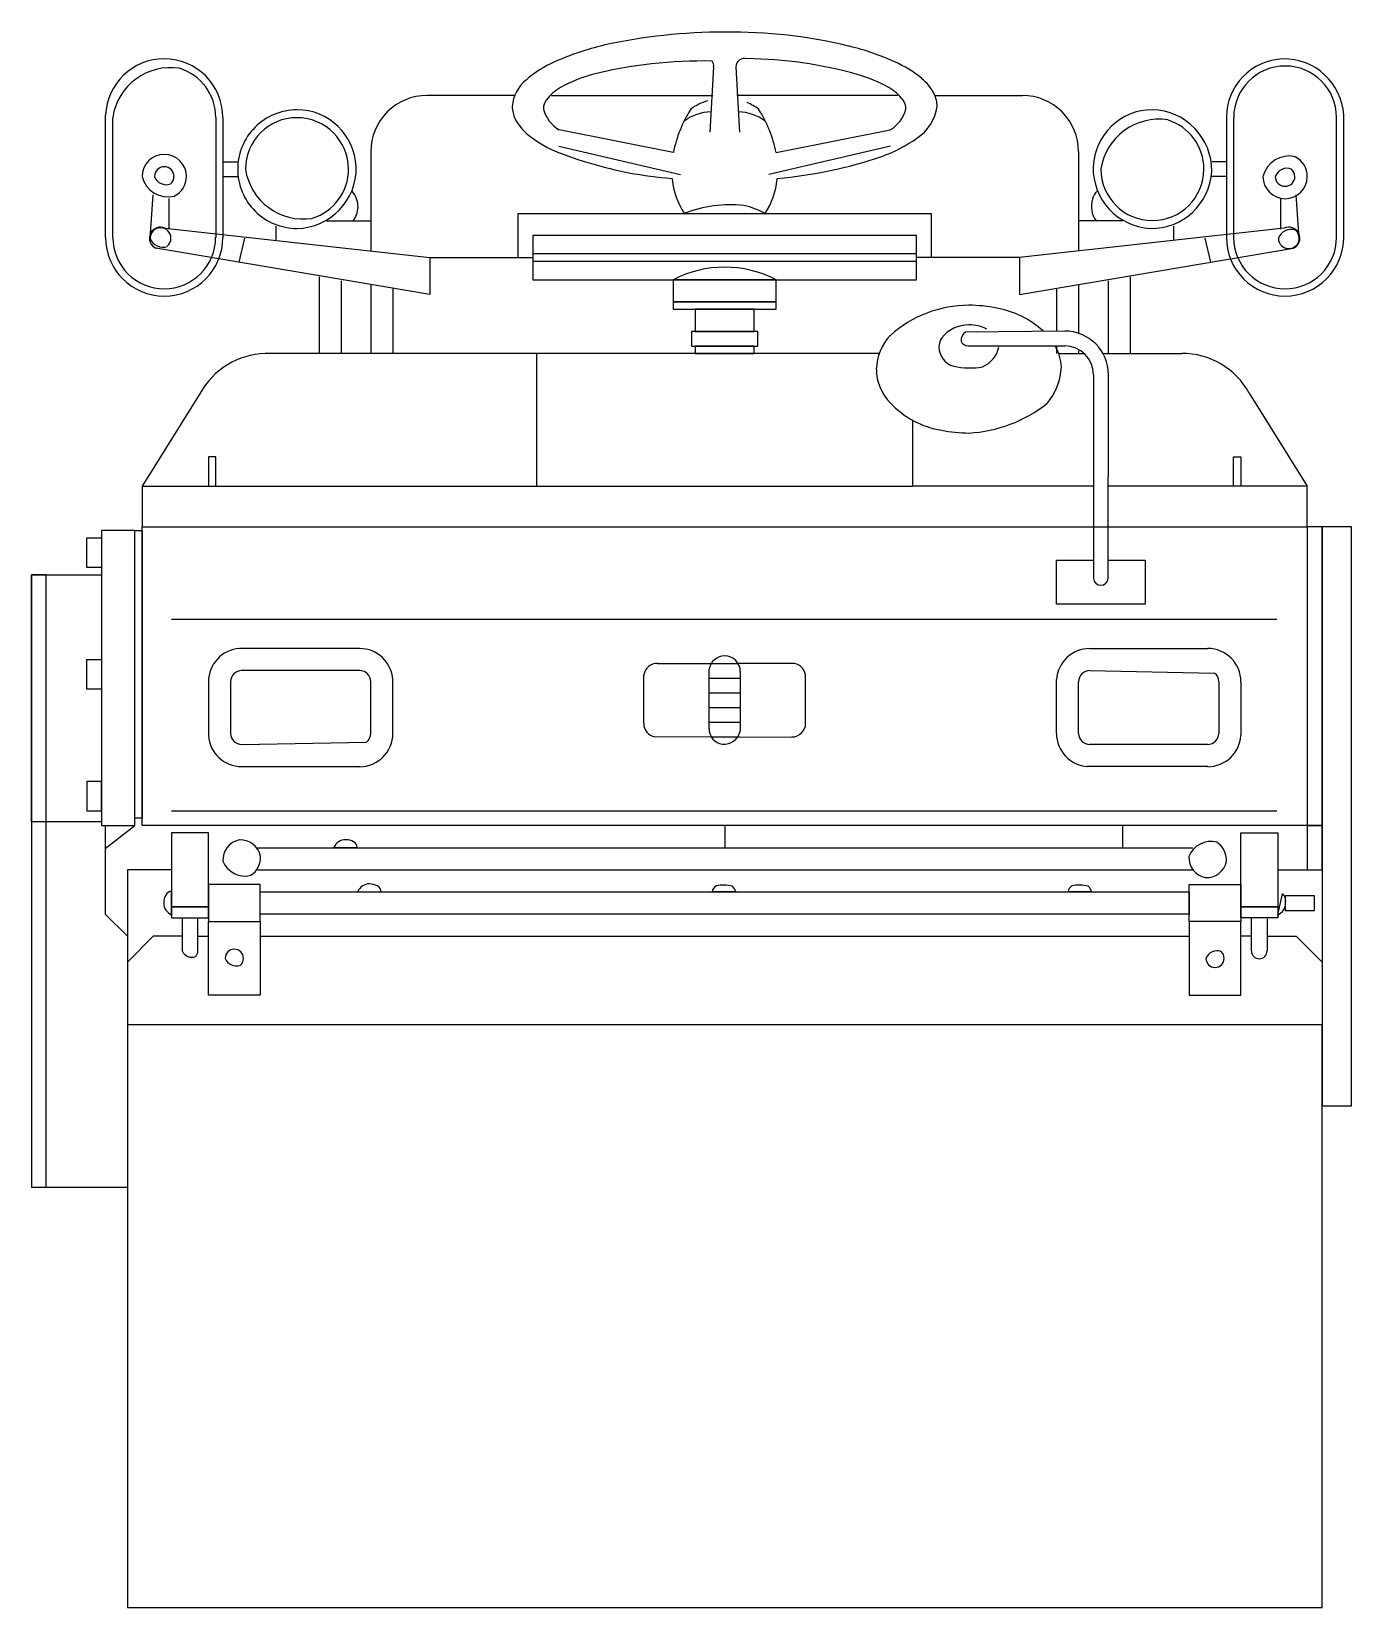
# Model space of a CAD drawing. Extents: x -121210 to 57230, y 84783 to 157800.
# Drawn here: x 39265 to 40788, y 105669 to 107487 of the extents above; entities that cross this region are included whole.
import ezdxf

# ---------------------------------------------------------------- set-up
doc = ezdxf.new("R2010")
doc.units = 0
doc.header["$MEASUREMENT"] = 0
doc.layers.get('0').update_dxf_attribs({"linetype": 'CONTINUOUS'})

# ---------------------------------------------------------------- blocks, each defined once
blk = doc.blocks.new('A$C23CD2331')
for p, q in [((787.1, 1777.3), (782.8, 1701.8)), ((812.6, 1777.3), (816.9, 1701.8)), ((557.3, 1744.1), (456.3, 1744.1)), ((599.9, 1744.3), (786, 1744.3)), ((999.8, 1744.3), (813.7, 1744.3)), ((1042.4, 1744.1), (1143.4, 1744.1)), ((85.5, 1580.5), (85.5, 1721.4)), ((93.8, 1580.5), (93.8, 1718.8)), ((212.6, 1718.8), (212.6, 1580.5)), ((220.9, 1718.8), (220.9, 1580.5)), ((1378.8, 1718.8), (1378.8, 1580.5)), ((1387.1, 1718.8), (1387.1, 1580.5)), ((1506, 1580.5), (1506, 1718.8)), ((1514.2, 1580.5), (1514.2, 1721.4)), ((740.3, 1678.4), (608.8, 1704.5)), ((859.4, 1678.4), (990.9, 1704.5)), ((391.6, 1679.5), (391.6, 1564.6)), ((608.4, 1685.8), (748.8, 1652.9)), ((740.6, 1678.3), (740.3, 1678.4)), ((991.3, 1685.8), (850.9, 1652.9)), ((859.1, 1678.3), (859.4, 1678.4)), ((1208.1, 1679.5), (1208.1, 1564.6)), ((221.2, 1667.8), (237.2, 1667.8)), ((1378.5, 1667.8), (1362.5, 1667.8)), ((221.2, 1650.7), (239.3, 1650.7)), ((739.1, 1648.5), (739.3, 1647.6)), ((860.4, 1647.6), (860.6, 1648.5)), ((1378.5, 1650.7), (1360.4, 1650.7)), ((137.3, 1584.8), (140.4, 1629.5)), ((158.5, 1625.2), (158.5, 1590.1)), ((1441.2, 1625.2), (1441.2, 1590.1)), ((1462.4, 1584.8), (1459.3, 1629.5)), ((561.6, 1557.1), (561.6, 1608.2)), ((561.6, 1608.2), (1038.1, 1608.2)), ((1038.1, 1608.2), (1038.1, 1557.1)), ((154.3, 1591.1), (459.5, 1557.1)), ((281.9, 1593.3), (281.9, 1577.4)), ((340.4, 1599.7), (391.4, 1599.7)), ((1021.1, 1582.7), (578.6, 1582.7)), ((578.6, 1582.7), (578.6, 1531.6)), ((1021.1, 1531.6), (1021.1, 1582.7)), ((1445.4, 1591.1), (1140.2, 1557.1)), ((1259.3, 1599.7), (1208.3, 1599.7)), ((1317.8, 1593.3), (1317.8, 1577.4)), ((459.5, 1514.6), (143.6, 1567.9)), ((245.7, 1579.5), (239.3, 1551.8)), ((1140.2, 1514.6), (1456.1, 1567.9)), ((1354, 1579.5), (1360.4, 1551.8)), ((459.5, 1557.1), (459.5, 1514.6)), ((459.5, 1557.1), (578.6, 1557.1)), ((1021.1, 1561.4), (578.6, 1561.4)), ((578.6, 1561.4), (578.6, 1552.9)), ((578.6, 1552.9), (1021.1, 1552.9)), ((1021.1, 1552.9), (1021.1, 1561.4)), ((1140.2, 1557.1), (1021.1, 1557.1)), ((1140.2, 1557.1), (1140.2, 1514.6)), ((331.9, 1534.8), (331.9, 1446.5)), ((357.4, 1530.5), (357.4, 1446.5)), ((578.6, 1531.6), (1021.1, 1531.6)), ((859.4, 1531.6), (740.3, 1531.6)), ((740.3, 1531.6), (740.3, 1506.1)), ((859.4, 1506.1), (859.4, 1531.6)), ((1242.3, 1530.5), (1242.3, 1446.5)), ((1267.8, 1534.8), (1267.8, 1446.5)), ((391.4, 1525.2), (391.4, 1446.5)), ((416.9, 1521), (416.9, 1446.5)), ((1182.7, 1521), (1182.7, 1472)), ((1208.3, 1525.2), (1208.3, 1469.9)), ((740.3, 1506.1), (859.4, 1506.1)), ((859.4, 1506.1), (740.3, 1506.1)), ((740.3, 1506.1), (740.3, 1497.6)), ((740.3, 1497.6), (859.4, 1497.6)), ((833.9, 1497.6), (765.8, 1497.6)), ((765.8, 1497.6), (765.8, 1472)), ((833.9, 1472), (833.9, 1497.6)), ((859.4, 1497.6), (859.4, 1506.1)), ((838.1, 1472), (761.6, 1472)), ((761.6, 1472), (761.6, 1455)), ((761.6, 1455), (838.1, 1455)), ((765.8, 1472), (833.9, 1472)), ((833.9, 1455), (765.8, 1455)), ((765.8, 1455), (765.8, 1446.5)), ((833.9, 1446.5), (833.9, 1455)), ((838.1, 1455), (838.1, 1472)), ((1192.3, 1472.5), (1077.9, 1471.3)), ((1080.7, 1455.3), (1192.3, 1455.2)), ((1182.7, 1455), (1182.7, 1446.5)), ((582.9, 1446.5), (269.8, 1446.5)), ((978.5, 1446.5), (582.9, 1446.5)), ((582.9, 1446.5), (582.9, 1293.4)), ((765.8, 1446.5), (833.9, 1446.5)), ((1185.9, 1446.5), (1214.7, 1446.5)), ((1208.3, 1449.7), (1208.3, 1446.5)), ((1237, 1446.5), (1327.4, 1446.5)), ((1225.4, 1422.1), (1225.4, 1187)), ((1242.3, 1187), (1242.7, 1422.1)), ((194.7, 1400.8), (127.6, 1293.4)), ((1405.1, 1400.8), (1472.1, 1293.4)), ((1016.8, 1293.4), (1016.8, 1369.9)), ((212.7, 1327.4), (204.2, 1327.4)), ((204.2, 1327.4), (204.2, 1293.4)), ((212.7, 1293.4), (212.7, 1327.4)), ((1387, 1327.4), (1395.5, 1327.4)), ((1387, 1293.4), (1387, 1327.4)), ((1395.5, 1327.4), (1395.5, 1293.4)), ((127.6, 1293.4), (582.9, 1293.4)), ((127.6, 1293.4), (127.6, 1246.6)), ((204.2, 1293.4), (212.7, 1293.4)), ((582.9, 1293.4), (1016.8, 1293.4)), ((1225.3, 1293.4), (1016.8, 1293.4)), ((1472.1, 1293.4), (1242.3, 1293.4)), ((1395.5, 1293.4), (1387, 1293.4)), ((1472.1, 1246.6), (1472.1, 1293.4)), ((119.1, 1242.3), (80.8, 1242.3)), ((80.8, 1242.3), (80.8, 902)), ((119.1, 1242.3), (127.6, 1242.3)), ((119.1, 910.5), (119.1, 1242.3)), ((119.1, 902), (119.1, 1242.3)), ((127.6, 1246.6), (1225.3, 1246.6)), ((127.6, 1246.6), (1472.1, 1246.6)), ((127.6, 902), (127.6, 1246.6)), ((127.6, 1242.3), (127.6, 910.5)), ((1242.3, 1246.6), (1472.1, 1246.6)), ((1472.1, 1246.6), (1472.1, 902)), ((1489.1, 1246.6), (1472.1, 1246.6)), ((1472.1, 1246.6), (1472.1, 902)), ((1489.1, 902), (1489.1, 1246.6)), ((1523.1, 1246.6), (1489.1, 1246.6)), ((1489.1, 1246.6), (1489.1, 578.6)), ((1523.1, 578.6), (1523.1, 1246.6)), ((63.8, 1233.8), (80.8, 1233.8)), ((63.8, 1199.8), (63.8, 1233.8)), ((80.8, 1233.8), (80.8, 1199.8)), ((1182.7, 1157.2), (1182.7, 1208.3)), ((1182.7, 1208.3), (1225.3, 1208.3)), ((1242.3, 1208.3), (1284.9, 1208.3)), ((1284.9, 1208.3), (1284.9, 1157.2)), ((0, 1191.3), (80.8, 1191.3)), ((0, 906.2), (0, 1191.3)), ((17, 1191.3), (0, 1191.3)), ((0, 1191.3), (0, 485)), ((17, 485), (17, 1191.3)), ((80.8, 1199.8), (63.8, 1199.8)), ((80.8, 1191.3), (80.8, 906.2)), ((1284.9, 1157.2), (1182.7, 1157.2)), ((161.7, 1140.2), (1437, 1140.2)), ((63.8, 1093.4), (80.8, 1093.4)), ((63.8, 1059.4), (63.8, 1093.4)), ((80.8, 1093.4), (80.8, 1059.4)), ((378.7, 1106.2), (240.1, 1106.1)), ((1221, 1106.2), (1357.2, 1106.2)), ((378.7, 1080.7), (242.5, 1080.7)), ((706.4, 1020), (706.7, 1076)), ((722.2, 1089), (815.8, 1089)), ((781.8, 1013.6), (782, 1082.3)), ((877.5, 1089), (815.8, 1089)), ((817.9, 1079.6), (817.7, 1010.9)), ((893.3, 1020), (893, 1076)), ((1221, 1080.7), (1365.1, 1077.9)), ((80.8, 1059.4), (63.8, 1059.4)), ((204.1, 1067.9), (204.2, 1005.9)), ((229.7, 1067.9), (229.7, 1008.3)), ((391.4, 1008.3), (391.4, 1067.9)), ((417, 1008.3), (416.9, 1070.3)), ((781.8, 1072.1), (817.9, 1072.1)), ((781.8, 1055.1), (817.9, 1055.1)), ((1182.7, 1008.3), (1182.8, 1070.3)), ((1208.3, 1008.3), (1208.3, 1067.9)), ((1370, 1067.9), (1370, 1008.3)), ((1395.5, 1067.9), (1395.5, 1005.9)), ((781.8, 1038.1), (817.9, 1038.1)), ((781.8, 1021.1), (817.9, 1021.1)), ((785, 1004.1), (719.4, 1004.5)), ((816.9, 1004.1), (785, 1004.1)), ((814.7, 1004.1), (877.5, 1004.2)), ((242.5, 995.5), (386.6, 998.3)), ((1357.2, 995.5), (1221, 995.5)), ((242.5, 970), (378.7, 970)), ((1357.2, 970), (1218.6, 970)), ((80.8, 953), (63.8, 953)), ((63.8, 953), (63.8, 919)), ((80.8, 919), (80.8, 953)), ((63.8, 919), (80.8, 919)), ((127.6, 910.5), (119.1, 910.5)), ((161.7, 919), (1437, 919)), ((80.8, 906.2), (0, 906.2)), ((80.8, 902), (119.1, 902)), ((85.1, 902), (85.1, 799.8)), ((85.1, 875.4), (119.1, 902)), ((1472.1, 902), (127.6, 902)), ((204.2, 893.4), (161.7, 893.4)), ((161.7, 893.4), (161.7, 808.4)), ((204.2, 808.4), (204.2, 893.4)), ((1259.3, 902), (799.9, 902)), ((799.9, 902), (799.9, 876.4)), ((1259.3, 876.4), (1259.3, 902)), ((1395.5, 893.4), (1438, 893.4)), ((1395.5, 808.4), (1395.5, 893.4)), ((1438, 893.4), (1438, 808.4)), ((1489.1, 902), (1472.1, 902)), ((1472.1, 902), (1472.1, 850.9)), ((1472.1, 902), (1489.1, 902)), ((1489.1, 850.9), (1489.1, 902)), ((260.6, 876.4), (1340.2, 876.4)), ((348.9, 876.7), (376, 876.7)), ((799.9, 876.4), (1259.3, 876.4)), ((161.7, 850.9), (110.6, 850.9)), ((110.6, 850.9), (110.6, 672.2)), ((260.6, 850.9), (1340.2, 850.9)), ((1438, 850.9), (1489.1, 850.9)), ((1472.1, 850.9), (1489.1, 850.9)), ((1489.1, 850.9), (1489.1, 672.2)), ((161.7, 799.1), (161.7, 826.1)), ((263.8, 833.9), (204.2, 833.9)), ((204.2, 833.9), (204.2, 791.3)), ((263.8, 791.3), (263.8, 833.9)), ((263.8, 825.4), (1335.9, 825.4)), ((263.8, 799.8), (263.8, 825.4)), ((376.5, 825.6), (403.6, 825.6)), ((812.6, 825.6), (785.5, 825.6)), ((1223.2, 825.6), (1196.1, 825.6)), ((1335.9, 833.9), (1395.5, 833.9)), ((1335.9, 791.3), (1335.9, 833.9)), ((1335.9, 825.4), (1335.9, 799.8)), ((1395.5, 833.9), (1395.5, 791.3)), ((1438, 799.1), (1443.4, 823.4)), ((1480.6, 821.1), (1446.5, 821.1)), ((1446.5, 821.1), (1446.5, 804.1)), ((1480.6, 804.1), (1480.6, 821.1)), ((161.7, 808.4), (204.2, 808.4)), ((204.2, 808.4), (161.7, 808.4)), ((161.7, 808.4), (161.7, 795.6)), ((204.2, 795.6), (204.2, 808.4)), ((1438, 808.4), (1395.5, 808.4)), ((1395.5, 808.4), (1438, 808.4)), ((1395.5, 795.6), (1395.5, 808.4)), ((1438, 808.4), (1438, 795.6)), ((1446.5, 804.1), (1480.6, 804.1)), ((85.1, 799.8), (110.6, 774.3)), ((161.7, 795.6), (204.2, 795.6)), ((173.9, 794.5), (173.9, 757.3)), ((192, 757.3), (192, 795.6)), ((204.2, 791.3), (263.8, 791.3)), ((204.2, 791.3), (263.8, 791.3)), ((204.2, 706.2), (204.2, 791.3)), ((1335.9, 799.8), (263.8, 799.8)), ((263.8, 791.3), (263.8, 706.2)), ((1395.5, 791.3), (1335.9, 791.3)), ((1395.5, 791.3), (1335.9, 791.3)), ((1335.9, 791.3), (1335.9, 706.2)), ((1438, 795.6), (1395.5, 795.6)), ((1395.5, 706.2), (1395.5, 791.3)), ((1407.7, 757.3), (1407.7, 795.6)), ((1425.8, 794.5), (1425.8, 757.3)), ((140.4, 774.3), (110.6, 744.5)), ((174.4, 774.3), (140.4, 774.3)), ((191.5, 774.3), (204.2, 774.3)), ((263.8, 774.3), (1335.9, 774.3)), ((1408.2, 774.3), (1395.5, 774.3)), ((1425.3, 774.3), (1459.3, 774.3)), ((1459.3, 774.3), (1489.1, 744.5)), ((263.8, 706.2), (204.2, 706.2)), ((1335.9, 706.2), (1395.5, 706.2)), ((1489.1, 672.2), (110.6, 672.2)), ((110.6, 672.2), (110.6, 0)), ((1489.1, 0), (1489.1, 672.2)), ((1489.1, 578.6), (1523.1, 578.6)), ((0, 485), (17, 485)), ((17, 485), (110.6, 485)), ((110.6, 0), (1489.1, 0))]:
    blk.add_line(p, q)
for centre, radius, start, end in [((729.7, 1502.6), 307.4, 103.033, 114.254), ((800.4, 1165.7), 651.7, 90.0454, 102.4092), ((808.1, 1247.6), 569.7, 76.1854, 90.8331), ((872.5, 1509.1), 300.5, 65.6697, 76.2047), ((153.2, 1718.8), 67.7, 89.9926, 177.7903), ((153.1, 1718.8), 67.7, 0.0226, 89.9808), ((656.1, 1663.8), 130.2, 113.8648, 131.0214), ((773.6, 1261.9), 522.1, 88.718, 104.0503), ((778.1, 1778.4), 9.07, 353.226, 37.142), ((822.6, 1777), 10, 73.7814, 178.2008), ((821.4, 1304.2), 482.5, 74.1911, 89.5235), ((941.4, 1659.8), 134.8, 50.6332, 65.9655), ((1446.5, 1718.8), 67.7, 92.215, 180.0127), ((1445.3, 1717.4), 69, 3.3192, 91.117), ((160.7, 1708.6), 67.7, 81.3822, 171.3404), ((153.1, 1718.8), 59.5, 0.0246, 72.6625), ((691.4, 1609.6), 164.9, 105.6596, 119.3941), ((908.3, 1609.6), 164.9, 60.6081, 74.3426), ((991.7, 1720.3), 56.1, 26.9035, 51.1066), ((1446.6, 1718.8), 59.4, 90.0267, 179.9849), ((1446.5, 1718.8), 59.4, 0.0247, 89.983), ((599, 1727.8), 44.5, 129.6701, 175.1302), ((634, 1709.9), 49.3, 118.5051, 143.3878), ((965.7, 1709.9), 49.3, 36.6193, 61.502), ((1012.8, 1731.5), 32.2, 0.178, 26.1926), ((306.3, 1659.2), 68.4, 89.9966, 179.9967), ((306.3, 1659.3), 68.4, 2.2129, 90.0107), ((456.3, 1679.5), 64.7, 90.0017, 180.0018), ((587.1, 1731.7), 32.4, 180.238, 207.1572), ((609.6, 1728.2), 18.9, 143.77, 179.4604), ((629.9, 1739.2), 40.6, 195.4381, 238.6912), ((882.6, 1650.4), 144.7, 147.4001, 168.8802), ((796.3, 1679.9), 60.2, 105.4957, 126.294), ((804.3, 1681.8), 58.2, 53.2812, 68.3854), ((717.1, 1650.4), 144.7, 11.1158, 32.5959), ((970.8, 1738.4), 39.4, 300.6401, 345.2184), ((990.1, 1728.2), 18.9, 0.5584, 36.2488), ((993, 1739.1), 52.6, 302.8453, 351.8188), ((1143.4, 1679.5), 64.7, 359.9929, 89.993), ((1293.4, 1659.3), 68.4, 89.9927, 177.7904), ((1292, 1657.9), 69.8, 358.9168, 88.875), ((306.3, 1659.2), 59.4, 90.0209, 179.9791), ((306.3, 1659.2), 59.4, 0.0209, 89.9791), ((608.5, 1743.2), 56.7, 207.6516, 231.4013), ((784.4, 1673.8), 51.4, 90.508, 127.5391), ((815.4, 1674.1), 51.1, 52.3493, 89.6037), ((1300.9, 1649.1), 67.7, 81.3827, 171.3409), ((1293.3, 1659.2), 59.5, 0.0226, 72.6606), ((660.1, 1806.3), 138.2, 230.9908, 246.095), ((922.4, 1835.9), 172.4, 289.9923, 305.0965), ((153.2, 1650.7), 25.6, 90.0299, 179.9881), ((153.2, 1650.7), 25.6, 0.0164, 89.9746), ((785, 2140.4), 494.7, 248.5525, 258.8588), ((813.6, 2171), 524.7, 275.1397, 288.6458), ((1451, 1643.5), 30.9, 76.49, 166.4483), ((1446.5, 1650.7), 25.6, 0.0486, 62.8301), ((153.2, 1650.7), 11.3, 90.0514, 180.0096), ((153.2, 1650.7), 11.3, 0.031, 89.9893), ((306.3, 1659.2), 68.4, 179.9966, 269.9967), ((313.8, 1669.4), 67.7, 188.6605, 278.6187), ((305, 1660.6), 69.8, 271.1298, 1.088), ((306.3, 1659.3), 59.5, 287.3394, 359.9774), ((785.1, 2192), 545.5, 259.8958, 265.1661), ((1294.8, 1660.5), 69.8, 178.8821, 266.6799), ((1293.4, 1659.3), 59.4, 180.0151, 269.9733), ((1292.1, 1660.6), 69.8, 268.8872, 356.6849), ((1293.3, 1659.3), 59.4, 270.017, 359.9753), ((1448.9, 1645.7), 14.5, 69.5878, 159.546), ((1446.5, 1650.7), 11.3, 0.0785, 49.052), ((157.6, 1658), 30.9, 193.5517, 283.51), ((155.5, 1655.8), 14.5, 200.4697, 290.4279), ((153.1, 1650.8), 11.3, 310.9277, 359.9011), ((153.1, 1650.8), 25.6, 297.1626, 359.9441), ((828.5, 1657), 89.8, 186.0526, 212.9717), ((774, 1656.1), 86.9, 326.5506, 354.3734), ((1446.5, 1650.7), 25.6, 180.0119, 269.9701), ((1446.5, 1650.7), 11.3, 180.0209, 269.9791), ((1446.5, 1650.7), 25.6, 270.0299, 359.9881), ((1446.5, 1650.7), 11.3, 269.8723, 0.0261), ((348.6, 1615.5), 28.2, 358.9457, 40.2054), ((806.6, 1471.4), 146.8, 83.9669, 111.338), ((1250.9, 1616.5), 28, 162.9168, 216.8997), ((1238.8, 1622), 14.9, 128.2117, 169.4714), ((349.1, 1616.4), 27.8, 322.8568, 356.9798), ((797.7, 1516.4), 103.9, 62.0214, 76.4409), ((148.9, 1579.5), 12.8, 155.1423, 245.2961), ((148.9, 1579.5), 12, 90.0114, 179.9696), ((148.9, 1579.5), 12.8, 65.2639, 155.2221), ((148.9, 1579.5), 12, 359.9828, 89.941), ((1453.2, 1574.3), 15.4, 70.2674, 160.2256), ((1450.8, 1579.5), 12.8, 24.6713, 114.8251), ((1450.8, 1579.5), 12.8, 294.7396, 24.8934), ((1450.8, 1579.5), 12, 359.9649, 50.4683), ((153.2, 1580.5), 67.7, 180, 270), ((153.2, 1580.5), 59.4, 179.9942, 269.9943), ((151.4, 1584.6), 15.4, 199.6626, 289.8164), ((153.2, 1580.5), 67.7, 269.9983, 359.9983), ((153.1, 1580.6), 59.4, 270.019, 359.9772), ((148.9, 1579.5), 12, 309.5615, 0.0648), ((1446.5, 1580.5), 67.7, 179.9949, 269.995), ((1446.5, 1580.5), 59.4, 179.9942, 269.9943), ((1450.8, 1579.5), 12, 180.0304, 269.9886), ((1446.5, 1580.5), 67.7, 269.9966, 359.9967), ((1446.5, 1580.5), 59.4, 269.9961, 359.9962), ((1450.8, 1579.5), 12, 269.9422, 0.096), ((799.8, 1416.3), 129.8, 62.6837, 117.3163), ((1081.7, 1366.5), 135.7, 90.0017, 131.9266), ((1081.8, 1349.1), 153.1, 77.887, 90.0223), ((1096, 1394.9), 105.4, 47.4705, 80.2475), ((1081.5, 1439.2), 40.3, 89.7352, 140.6748), ((1082.8, 1439.2), 40.3, 61.032, 91.5607), ((1034.4, 1426.6), 59.6, 136.7698, 178.2513), ((1067.1, 1453.9), 20, 146.9512, 179.7282), ((1082.8, 1462.5), 10.1, 119.0911, 189.6537), ((1080.6, 1463.6), 8.28, 199.4539, 270.0165), ((1135.1, 1428.3), 53.4, 2.9456, 29.8647), ((1192.3, 1422), 50.4, 0.0186, 89.9768), ((1192.3, 1422.1), 33.1, 0.0105, 89.9687), ((272.1, 1358), 88.5, 91.5223, 151.1053), ((1070.3, 1454.3), 23.2, 180.7479, 254.6252), ((1083.9, 1461.6), 33.3, 294.0614, 346.7424), ((1328.4, 1359.5), 87, 28.3308, 90.6873), ((1030.3, 1428.5), 55.4, 180.0859, 224.8847), ((1082.6, 1512.4), 82.6, 257.0664, 280.3625), ((1117.2, 1434.7), 71.3, 319.7807, 357.0351), ((1067.1, 1461.1), 104.5, 223.2983, 260.5527), ((1072.5, 1515.3), 160.8, 273.2912, 308.0864), ((1081.7, 1508.7), 153.9, 258.0932, 270), ((1233.9, 1187.7), 8.48, 184.8961, 355.1039), ((242.5, 1067.8), 38.4, 93.7173, 179.9333), ((378.6, 1067.8), 38.4, 3.736, 89.9521), ((799.9, 1079.6), 18.1, 90.0029, 171.2208), ((799.8, 1079.6), 18.1, 0.0082, 89.9664), ((1221.1, 1067.8), 38.4, 90.0539, 176.27), ((1357.2, 1067.9), 38.4, 0.0209, 89.9791), ((242.5, 1067.9), 12.8, 90.0209, 179.9791), ((378.7, 1067.9), 12.8, 0.0209, 89.9791), ((722.2, 1073.2), 15.8, 90.0051, 169.8087), ((877.5, 1073.2), 15.8, 10.1985, 90.0021), ((1221, 1067.9), 12.8, 90.0388, 179.997), ((1357.2, 1067.9), 12.8, 0.0273, 51.8384), ((722.2, 1020), 15.8, 179.9892, 259.7928), ((877.5, 1020), 15.8, 270.0136, 359.9719), ((242.5, 1008.4), 38.4, 183.7386, 269.9547), ((242.5, 1008.3), 12.8, 180.0209, 269.9791), ((378.6, 1008.3), 38.4, 270.0239, 359.9821), ((378.6, 1008.3), 12.8, 308.1342, 359.9453), ((799.9, 1013.6), 18.1, 180.0019, 261.2198), ((798.6, 1015.3), 19.6, 265.6343, 346.8522), ((1221.1, 1008.3), 38.4, 180.0418, 266.2578), ((1221, 1008.3), 12.8, 180.003, 269.9612), ((1357.2, 1008.3), 12.8, 270.0388, 359.997), ((1357.2, 1008.3), 38.4, 270.0603, 356.2764), ((244.2, 862.4), 23.4, 101.0166, 183.6424), ((241.2, 862), 23.4, 10.9718, 93.5975), ((362, 871.7), 14, 88.3242, 159.095), ((362.6, 867.5), 18.2, 60.1707, 90.4743), ((368.2, 876.4), 7.77, 2.6196, 63.6982), ((1360.9, 856.2), 27.4, 75.4591, 158.0849), ((1354.7, 862.4), 24.1, 356.2917, 57.157), ((246.3, 871.1), 27.4, 201.9263, 284.5521), ((240, 864.9), 24.2, 302.9161, 3.568), ((1358.9, 865), 23.4, 176.392, 259.0178), ((1355.9, 865.3), 23.4, 266.3731, 348.9988), ((170.7, 812.8), 18.1, 150.046, 180.5746), ((162, 818.4), 7.76, 92.627, 153.7057), ((389.6, 820.7), 14, 88.2554, 159.2341), ((390.2, 816.6), 18.1, 60.0056, 90.5342), ((395.8, 825.3), 7.77, 2.5551, 63.6338), ((793.3, 825.3), 7.77, 116.3662, 177.4449), ((798.8, 797.5), 35.9, 73.8145, 104.3432), ((800.9, 822.9), 12, 13.3843, 49.2984), ((1203.9, 825.3), 7.77, 116.3906, 177.4692), ((1209.3, 797.5), 35.9, 73.8147, 104.3434), ((1211.5, 822.9), 12, 13.4637, 49.3778), ((1435.8, 814.9), 11.5, 348.6752, 48.2582), ((166.7, 812.2), 14, 178.3008, 249.0715), ((1433, 812.2), 14, 290.905, 1.6758), ((184.8, 761.9), 11.8, 202.7779, 292.9317), ((183, 757.3), 9.01, 315.6445, 0.002), ((234, 748.8), 10.5, 89.9774, 179.9356), ((236.1, 753.7), 13.6, 201.137, 291.2908), ((234, 748.8), 10.5, 360, 90), ((234, 748.8), 10.6, 312.3453, 359.7844), ((1367.9, 743.9), 13.6, 68.8754, 158.8755), ((1365.7, 748.8), 10.5, 180.0972, 270.0554), ((1365.7, 748.8), 10.5, 269.9555, 359.9137), ((1365.7, 748.8), 10.5, 0.0403, 47.6989), ((1416.7, 757.3), 9.03, 180.0971, 270.0553), ((1416.8, 757.3), 9, 269.8977, 0.0515)]:
    blk.add_arc(centre, radius, start, end)

msp = doc.modelspace()

# ---------------------------------------------------------------- block references
msp.add_blockref('A$C23CD2331', (39265.1, 105668.7))

doc.saveas('drawing.dxf')
